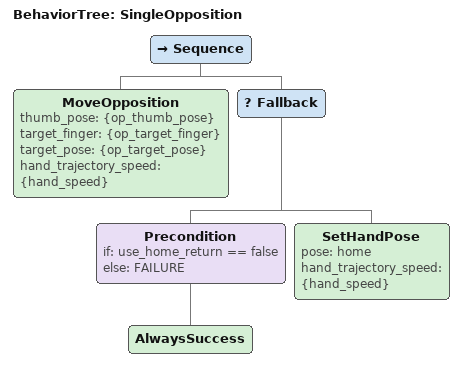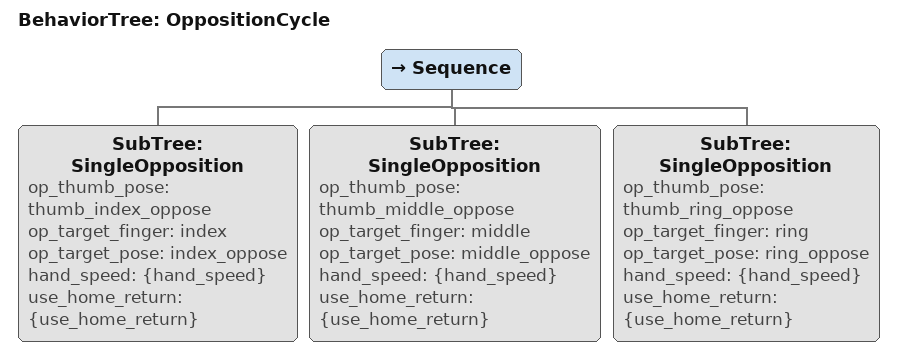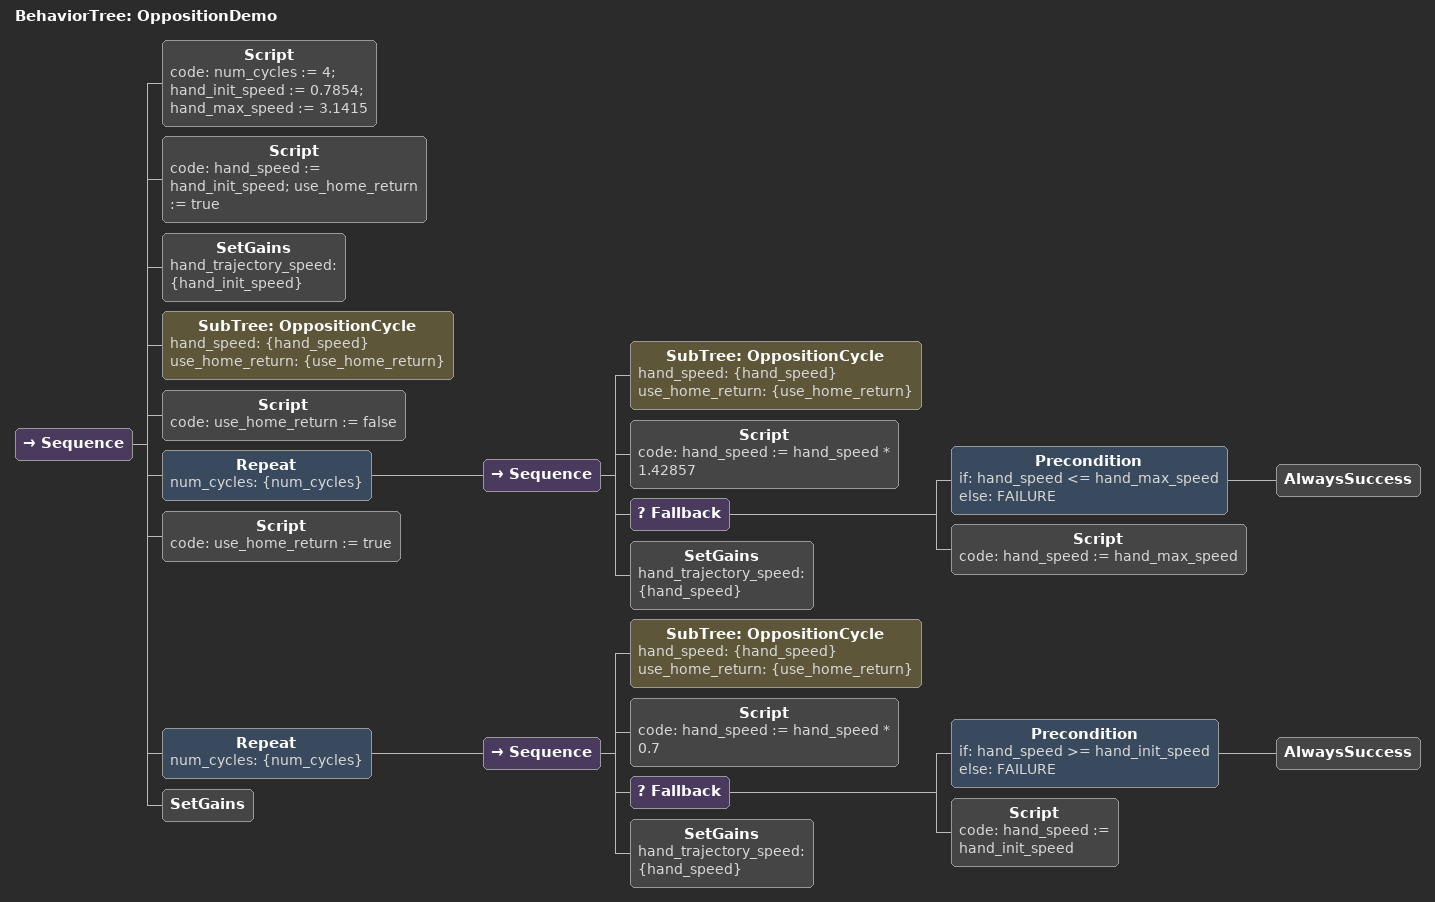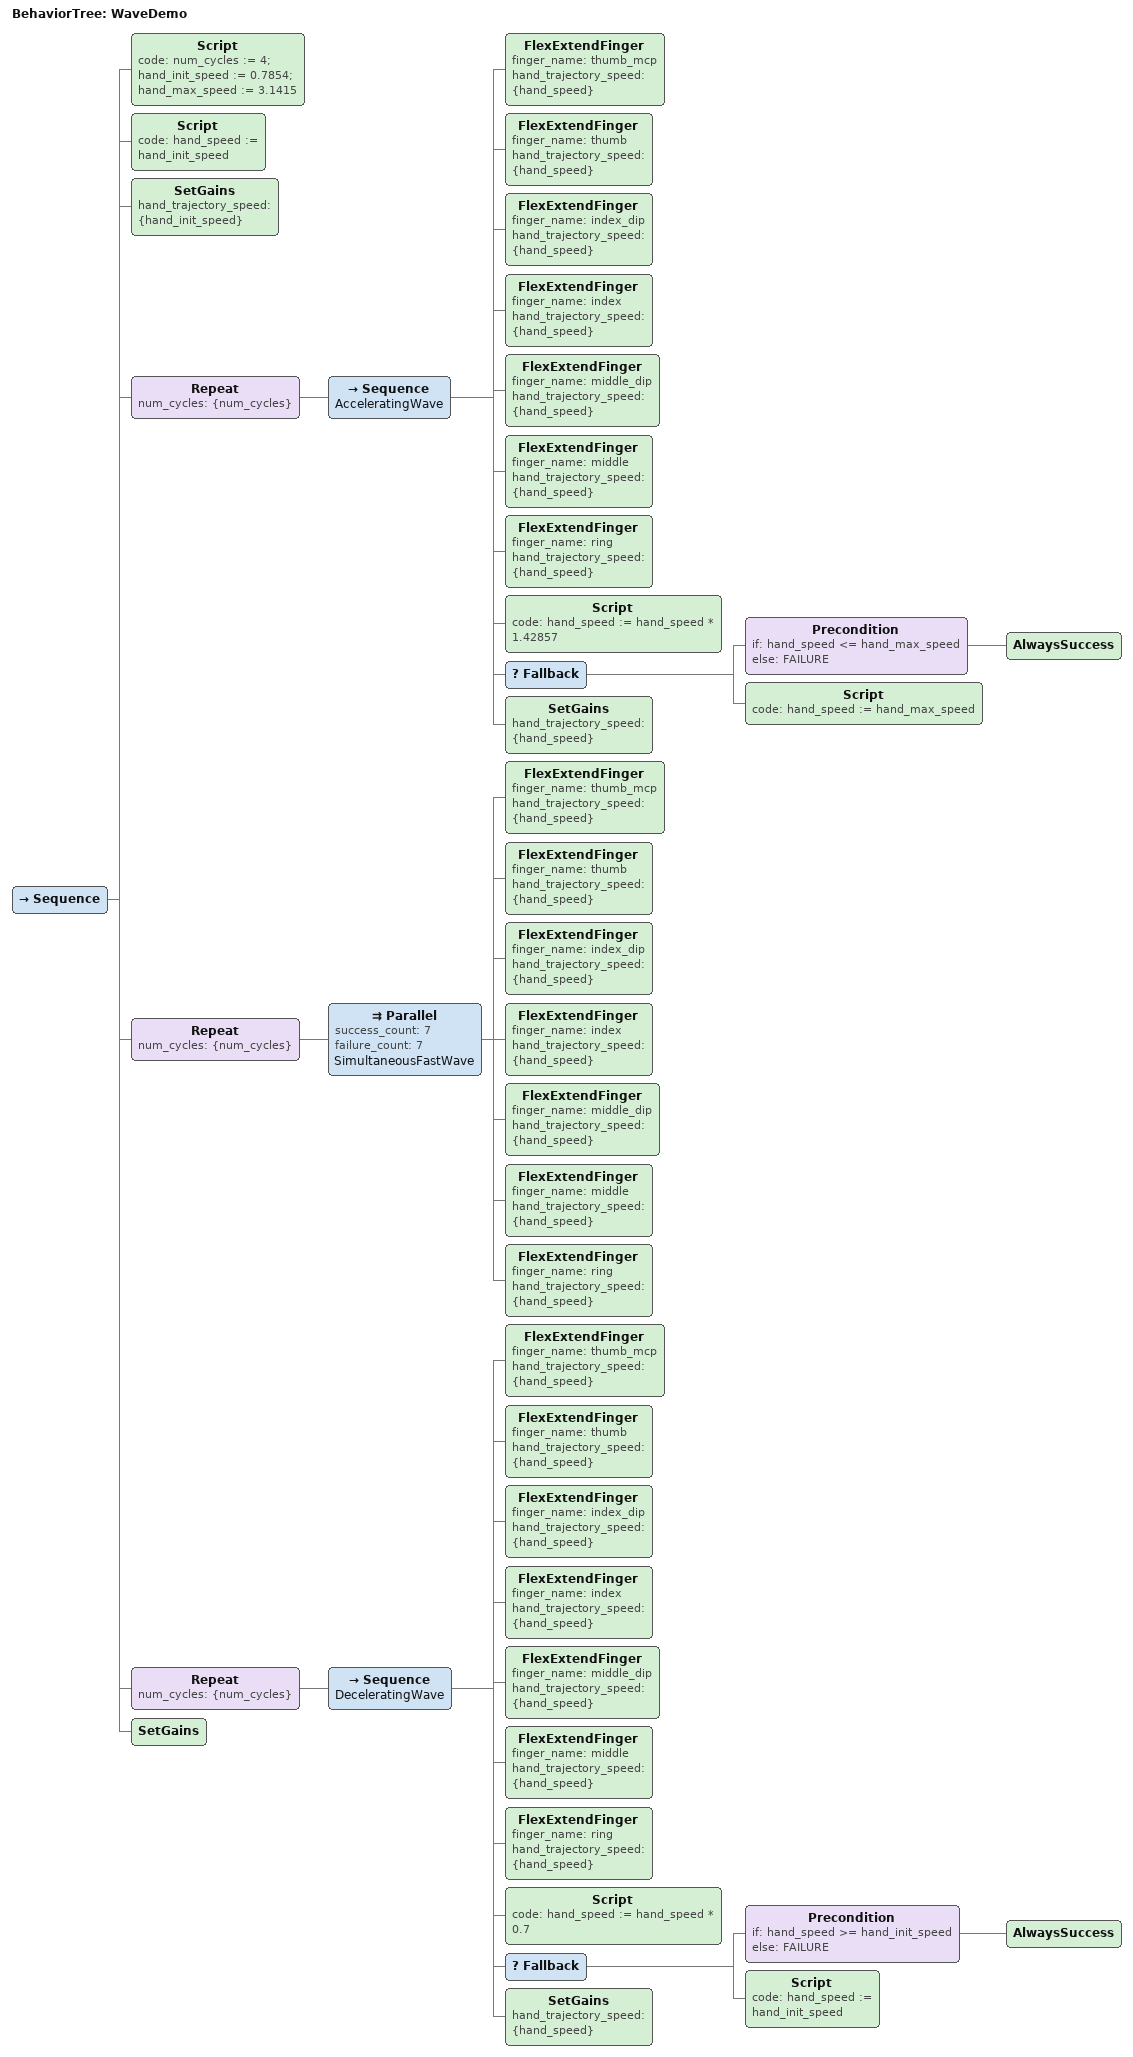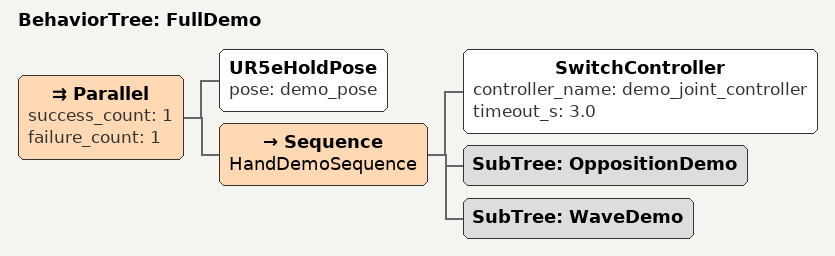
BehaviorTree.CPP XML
<!-- file: trees/hand_motions.xml -->
<!-- UR5e + 10-DoF Hand Demo: Opposition + FlexExtend Wave (with articulation) -->
<!-- BehaviorTree.CPP v4 syntax -->
<!-- Trajectory speed is controlled via SetGains hand_trajectory_speed.       -->
<!-- Node completion is based on RT controller trajectory duration estimation. -->

<root BTCPP_format="4" main_tree_to_execute="FullDemo">

  <!-- SingleOpposition: Single finger opposition motion                   -->
  <!--   Moves thumb + target finger into opposition pose simultaneously.  -->
  <!--   Non-target fingers are automatically reset to home by             -->
  <!--   MoveOpposition internally.                                        -->
  <!--   If use_home_return is true, returns all fingers to home pose      -->
  <!--   after the opposition motion completes.                            -->
  <BehaviorTree ID="SingleOpposition">
    <Sequence>
      <MoveOpposition thumb_pose="{op_thumb_pose}"
                      target_finger="{op_target_finger}"
                      target_pose="{op_target_pose}"
                      hand_trajectory_speed="{hand_speed}"/>

      <!-- use_home_return == true 일 때만 home 포즈로 복귀 -->
      <Fallback>
        <Precondition if="use_home_return == false" else="FAILURE">
          <AlwaysSuccess/>
        </Precondition>
        <SetHandPose pose="home"
                     hand_trajectory_speed="{hand_speed}"/>
      </Fallback>
    </Sequence>
  </BehaviorTree>

  <!-- OppositionCycle: One full opposition cycle (index -> middle -> ring) -->
  <!--   Sequentially opposes the thumb against each finger in order.      -->
  <!--   Each SubTree inherits hand_speed and use_home_return from the      -->
  <!--   parent Blackboard.                                                -->
  <BehaviorTree ID="OppositionCycle">
    <Sequence>
      <SubTree ID="SingleOpposition"
               op_thumb_pose="thumb_index_oppose"
               op_target_finger="index"
               op_target_pose="index_oppose"
               hand_speed="{hand_speed}"
               use_home_return="{use_home_return}"/>
      <SubTree ID="SingleOpposition"
               op_thumb_pose="thumb_middle_oppose"
               op_target_finger="middle"
               op_target_pose="middle_oppose"
               hand_speed="{hand_speed}"
               use_home_return="{use_home_return}"/>
      <SubTree ID="SingleOpposition"
               op_thumb_pose="thumb_ring_oppose"
               op_target_finger="ring"
               op_target_pose="ring_oppose"
               hand_speed="{hand_speed}"
               use_home_return="{use_home_return}"/>
    </Sequence>
  </BehaviorTree>

  <!-- OppositionDemo: Three-phase opposition with acceleration ramp       -->
  <!--   Phase 1: Slow cycle with home return between each opposition.     -->
  <!--   Phase 2: Accelerating cycles without home return (speed ramps     -->
  <!--            up by x1.43 per cycle, capped at hand_max_speed).        -->
  <!--   Phase 3: Decelerating cycles with home return restored (speed     -->
  <!--            ramps down by x0.7 per cycle, floored at init speed).    -->
  <!--   All speed changes are applied via SetGains hand_trajectory_speed  -->
  <!--   to stay synchronized with the RT controller.                      -->
  <BehaviorTree ID="OppositionDemo">
    <Sequence>

      <!-- 공통 변수 설정 (여기서 한 번만 변경하면 전체 적용) -->
      <Script code="num_cycles := 4; hand_init_speed := 0.7854; hand_max_speed := 3.1415"/>
      <Script code="hand_speed := hand_init_speed; use_home_return := true"/>

      <!-- ── Phase 1: 느리게, home 경유 (1회 순회) ── -->
      <SetGains hand_trajectory_speed="{hand_init_speed}"/>
      <SubTree ID="OppositionCycle"
               hand_speed="{hand_speed}"
               use_home_return="{use_home_return}"/>

      <!-- ── Phase 2: 가속, home 생략 ── -->
      <Script code="use_home_return := false"/>
      <Repeat num_cycles="{num_cycles}">
        <Sequence>
          <SubTree ID="OppositionCycle"
                   hand_speed="{hand_speed}"
                   use_home_return="{use_home_return}"/>
          <!-- 가속: speed × 1.42857 (≈ 1/0.7), 최대 hand_max_speed -->
          <Script code="hand_speed := hand_speed * 1.42857"/>
          <Fallback>
            <Precondition if="hand_speed &lt;= hand_max_speed" else="FAILURE">
              <AlwaysSuccess/>
            </Precondition>
            <Script code="hand_speed := hand_max_speed"/>
          </Fallback>
          <SetGains hand_trajectory_speed="{hand_speed}"/>
        </Sequence>
      </Repeat>

      <!-- ── Phase 3: 감속, home 경유 복원 ── -->
      <Script code="use_home_return := true"/>
      <Repeat num_cycles="{num_cycles}">
        <Sequence>
          <SubTree ID="OppositionCycle"
                   hand_speed="{hand_speed}"
                   use_home_return="{use_home_return}"/>
          <!-- 감속: speed × 0.7, 최소 hand_init_speed -->
          <Script code="hand_speed := hand_speed * 0.7"/>
          <Fallback>
            <Precondition if="hand_speed >= hand_init_speed" else="FAILURE">
              <AlwaysSuccess/>
            </Precondition>
            <Script code="hand_speed := hand_init_speed"/>
          </Fallback>
          <SetGains hand_trajectory_speed="{hand_speed}"/>
        </Sequence>
      </Repeat>

      <!-- 시작 시 로드한 gains로 복원 -->
      <SetGains/>

    </Sequence>
  </BehaviorTree>

  <!-- WaveDemo: Three-phase flex/extend wave with acceleration ramp       -->
  <!--   Exercises each finger joint (including per-joint articulation:    -->
  <!--   thumb_mcp, index_dip, middle_dip) in a sequential wave pattern.  -->
  <!--   Phase 1: Sequential wave with increasing speed (x1.43/cycle).    -->
  <!--   Phase 2: Simultaneous parallel wave at maximum speed.            -->
  <!--   Phase 3: Sequential wave with decreasing speed (x0.7/cycle).    -->
  <!--   All speed changes are applied via SetGains hand_trajectory_speed  -->
  <!--   to stay synchronized with the RT controller.                      -->
  <BehaviorTree ID="WaveDemo">
    <Sequence>

      <!-- 공통 변수 설정 (여기서 한 번만 변경하면 전체 적용) -->
      <Script code="num_cycles := 4; hand_init_speed := 0.7854; hand_max_speed := 3.1415"/>
      <Script code="hand_speed := hand_init_speed"/>

      <!-- ── Phase 1: 순차, 점점 빠르게 ── -->
      <SetGains hand_trajectory_speed="{hand_init_speed}"/>
      <Repeat num_cycles="{num_cycles}">
        <Sequence name="AcceleratingWave">
          <FlexExtendFinger finger_name="thumb_mcp"
                            hand_trajectory_speed="{hand_speed}"/>
          <FlexExtendFinger finger_name="thumb"
                            hand_trajectory_speed="{hand_speed}"/>
          <FlexExtendFinger finger_name="index_dip"
                            hand_trajectory_speed="{hand_speed}"/>
          <FlexExtendFinger finger_name="index"
                            hand_trajectory_speed="{hand_speed}"/>
          <FlexExtendFinger finger_name="middle_dip"
                            hand_trajectory_speed="{hand_speed}"/>
          <FlexExtendFinger finger_name="middle"
                            hand_trajectory_speed="{hand_speed}"/>
          <FlexExtendFinger finger_name="ring"
                            hand_trajectory_speed="{hand_speed}"/>
          <!-- 가속: speed × 1.42857, 최대 hand_max_speed -->
          <Script code="hand_speed := hand_speed * 1.42857"/>
          <Fallback>
            <Precondition if="hand_speed &lt;= hand_max_speed" else="FAILURE">
              <AlwaysSuccess/>
            </Precondition>
            <Script code="hand_speed := hand_max_speed"/>
          </Fallback>
          <SetGains hand_trajectory_speed="{hand_speed}"/>
        </Sequence>
      </Repeat>

      <!-- ── Phase 2: 동시, 최고 속도 ── -->
      <Repeat num_cycles="{num_cycles}">
        <Parallel success_count="7" failure_count="7" name="SimultaneousFastWave">
          <FlexExtendFinger finger_name="thumb_mcp"
                            hand_trajectory_speed="{hand_speed}"/>
          <FlexExtendFinger finger_name="thumb"
                            hand_trajectory_speed="{hand_speed}"/>
          <FlexExtendFinger finger_name="index_dip"
                            hand_trajectory_speed="{hand_speed}"/>
          <FlexExtendFinger finger_name="index"
                            hand_trajectory_speed="{hand_speed}"/>
          <FlexExtendFinger finger_name="middle_dip"
                            hand_trajectory_speed="{hand_speed}"/>
          <FlexExtendFinger finger_name="middle"
                            hand_trajectory_speed="{hand_speed}"/>
          <FlexExtendFinger finger_name="ring"
                            hand_trajectory_speed="{hand_speed}"/>
        </Parallel>
      </Repeat>

      <!-- ── Phase 3: 순차, 점점 느려짐 ── -->
      <Repeat num_cycles="{num_cycles}">
        <Sequence name="DeceleratingWave">
          <FlexExtendFinger finger_name="thumb_mcp"
                            hand_trajectory_speed="{hand_speed}"/>
          <FlexExtendFinger finger_name="thumb"
                            hand_trajectory_speed="{hand_speed}"/>
          <FlexExtendFinger finger_name="index_dip"
                            hand_trajectory_speed="{hand_speed}"/>
          <FlexExtendFinger finger_name="index"
                            hand_trajectory_speed="{hand_speed}"/>
          <FlexExtendFinger finger_name="middle_dip"
                            hand_trajectory_speed="{hand_speed}"/>
          <FlexExtendFinger finger_name="middle"
                            hand_trajectory_speed="{hand_speed}"/>
          <FlexExtendFinger finger_name="ring"
                            hand_trajectory_speed="{hand_speed}"/>
          <!-- 감속: speed × 0.7, 최소 hand_init_speed -->
          <Script code="hand_speed := hand_speed * 0.7"/>
          <Fallback>
            <Precondition if="hand_speed >= hand_init_speed" else="FAILURE">
              <AlwaysSuccess/>
            </Precondition>
            <Script code="hand_speed := hand_init_speed"/>
          </Fallback>
          <SetGains hand_trajectory_speed="{hand_speed}"/>
        </Sequence>
      </Repeat>

      <!-- 시작 시 로드한 gains로 복원 -->
      <SetGains/>

    </Sequence>
  </BehaviorTree>

  <!-- FullDemo: Combined arm hold + hand demo                             -->
  <!--   Runs UR5eHoldPose (demo_pose) in parallel with the hand           -->
  <!--   sequence (OppositionDemo -> WaveDemo). The arm holds its pose     -->
  <!--   via Parallel until the hand sequence completes (success_count=1), -->
  <!--   then UR5eHoldPose is halted automatically.                        -->
  <BehaviorTree ID="FullDemo">
    <!-- success_count=1: Hand 시퀀스 완료 시 종료 (UR5e halt) -->
    <Parallel success_count="1" failure_count="1">
      <!-- UR5e: 데모 자세로 이동 후 모션 종료까지 대기 -->
      <UR5eHoldPose pose="demo_pose"/>

      <!-- Hand: Opposition → Wave 순차 실행 (각 SubTree 내부에서 공통 변수 설정) -->
      <Sequence name="HandDemoSequence">
        <!-- 현재 컨트롤러의 gains를 로드하여 모션 종료 시 복원에 사용 -->
        <SwitchController controller_name="demo_joint_controller"
                          timeout_s="3.0"/>
        <SubTree ID="OppositionDemo"/>
        <SubTree ID="WaveDemo"/>
      </Sequence>
    </Parallel>
  </BehaviorTree>

</root>
